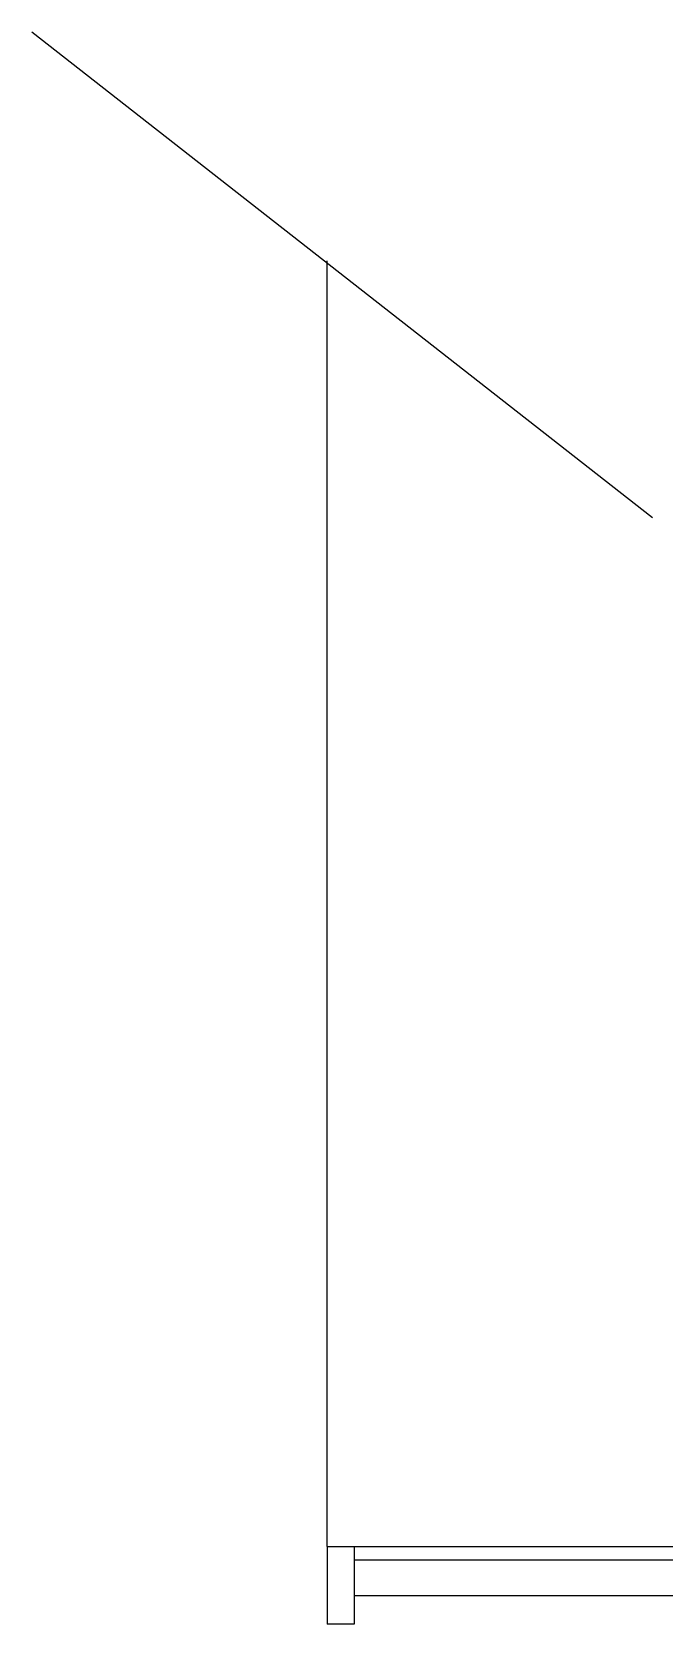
# Model space of a CAD drawing. Extents: x 941299 to 942979, y 2579300 to 2579597.
# Drawn here: x 941815.13 to 941829.23, y 2579501.43 to 2579536.96 of the extents above; entities that cross this region are included whole.
import ezdxf

# ---------------------------------------------------------------- set-up
doc = ezdxf.new("R2010")
doc.units = 0
doc.layers.get('0').update_dxf_attribs({"linetype": 'CONTINUOUS'})
doc.layers.add('道路结构', color=7, linetype='CONTINUOUS')

msp = doc.modelspace()

# ---------------------------------------------------------------- linework, layer by layer
for p, q in [((941815.12606, 2579536.96401), (941828.96729, 2579526.12591)), ((941821.7134, 2579503.16222), (941821.7134, 2579531.85134)), ((941821.7134, 2579503.16222), (941821.7134, 2579531.80593)), ((941821.7134, 2579503.16222), (941850.4634, 2579503.16222)), ((941822.3134, 2579502.86222), (941844.4634, 2579502.86222)), ((941822.3134, 2579502.06222), (941851.0634, 2579502.06222))]:
    msp.add_line(p, q)
at = {"layer": '道路结构'}
for p, q in [((941821.7134, 2579503.16222), (941821.7134, 2579501.42627)), ((941822.3134, 2579503.16222), (941822.3134, 2579501.42627)), ((941822.3134, 2579501.42627), (941821.7134, 2579501.42627))]:
    msp.add_line(p, q, dxfattribs=at)

doc.saveas('drawing.dxf')
